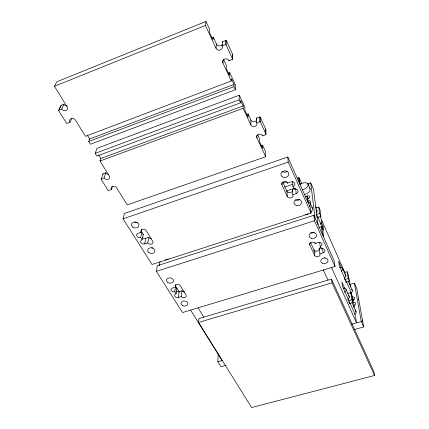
<?xml version="1.0" encoding="UTF-8"?>
<svg xmlns="http://www.w3.org/2000/svg" width="429" height="429" viewBox="0 0 429 429"><rect width="100%" height="100%" fill="white"/><g stroke="black" fill="none" stroke-linecap="round" stroke-linejoin="round"><path stroke-width="0.64" d="M265.669 134.111L265.53 129.81L265.819 129.285L260.113 116.94L256.59 118.007L256.644 122.828A3.126 2.746 -0.8 0 1 254.928 126.41A3.126 2.746 -0.8 0 1 250.858 124.919L250.868 120.082L248.064 114.044L246.176 114.731M248.064 114.044L248.032 117.144L244.862 110.344L244.916 107.271L239.302 95.19L96.97 148.327L95.206 153.341L96.884 156.043L240.54 102.821L240.61 100.472L243.163 105.952L243.109 108.323L250.858 124.919M240.54 102.821L239.146 99.839L239.302 95.19M211.47 37.913L213.293 37.189L212.977 39.876L209.363 32.105L209.706 29.467L205.99 21.45L56.794 81.778L54.435 86.299L67.187 106.837A3.266 2.703 25.2 0 1 66.082 110.5A3.266 2.703 25.2 0 1 61.738 108.977L58.811 110.13L58.65 110.666L66.57 123.193L67.133 123.338L70.04 122.217A3.212 2.649 23.4 0 1 71.15 118.624A3.212 2.649 23.4 0 1 75.44 120.125L85.489 136.304L231.279 80.984L231.408 78.722L234.052 84.411L89.629 138.985L88.696 141.463L90.406 144.224L235.365 89.747L235.564 85.183L229.735 72.619L228.512 73.086M235.365 89.747L233.944 86.696L234.052 84.411M226.11 365.272L220.967 366.704L217.852 361.76L218.264 353.823M231.279 80.984L222.919 63.047A3.298 3.057 6.4 0 1 224.63 59.041A3.298 3.057 6.4 0 1 228.968 60.704L232.196 59.454L232.754 54.628L226.292 40.503L222.522 41.693L222.152 45.887A3.341 3.132 9.9 0 1 220.436 49.984A3.341 3.132 9.9 0 1 216.044 48.289L205.4 25.456L205.99 21.45M232.196 59.454L232.518 59.041L232.716 54.499M229.735 72.619L229.558 75.509L226.153 68.195L226.356 65.342L223.557 59.304M228.968 60.704L229 60.157M232.475 58.805L226.121 44.884L226.442 40.696M222.152 45.887L225.413 44.605L225.788 40.406M222.919 63.047L223.177 59.942M198.547 322.426L198.879 318.602L331.504 279.07L373.847 371.535L374.565 375.472L251.651 407.55L198.547 322.426L332.025 282.813L331.504 279.07M216.044 48.289L216.489 44.074L213.293 37.189M176.255 288.309A2.612 1.936 6 0 1 176.855 288.036L176.11 293.795A2.638 1.947 5.9 0 0 174.882 296.337A2.638 1.947 5.9 0 0 178.389 297.415L181.295 296.525L181.987 290.755A2.612 1.941 5.5 0 0 184.76 291.956M178.389 297.415L179.107 291.645L181.987 290.755M176.11 293.795L174.78 291.677L175.734 284.577M159.374 265.589L160.028 261.652M156.387 271.359L157.352 265.696L313.824 215.304L334.153 260.816L334.995 266.489L182.518 312.548L156.387 271.359L314.489 220.758L313.824 215.304M140.846 232.089A2.788 2.177 10.6 0 0 141.838 231.928L143.307 234.282L142.165 239.8A2.799 2.161 9.9 0 0 140.964 242.642A2.799 2.161 9.9 0 0 144.707 243.844L147.742 242.841L148.82 237.307A2.767 2.156 9.5 0 0 151.249 238.647M144.707 243.844L145.817 238.304L148.82 237.307M142.165 239.8L140.68 237.435L141.838 231.928M140.68 237.435A2.821 2.188 10.5 0 1 136.905 236.218A2.821 2.188 10.5 0 1 138.106 233.338L141.162 232.309L141.817 229.215M123.059 218.833L124.426 213.422L287.779 157.003L310.424 207.695L311.057 213.106L152.027 264.489L123.059 218.833L288.186 162.103L287.779 157.003M98.783 155.164L100.831 158.473L99.978 161.02L109.325 176.051A3.008 2.429 16.2 0 1 108.156 179.279A3.008 2.429 16.2 0 1 104.124 177.928L101.33 178.941L101.147 179.376L108.162 190.471L111.465 189.613L112.425 186.32M104.124 177.928L105.754 172.753A2.976 2.413 16.4 0 0 108.398 174.271M101.18 179.445L103.024 173.745L105.754 172.753M70.04 122.217L71.756 118.313M61.738 108.977L63.969 104.279A3.228 2.681 25.6 0 0 67.155 106.001M58.848 110.114L61.111 105.411L63.969 104.279M58.671 110.703L61.111 105.411M103.024 173.745L102.842 174.26M54.435 86.299L205.4 25.456M88.696 141.463L233.944 86.696M95.206 153.341L239.146 99.839M100.831 158.473L243.163 105.952M99.978 161.02L243.109 108.323M256.644 122.828L259.776 121.702L260.392 121.954L266.001 134.272L265.728 134.706L262.628 135.811A3.089 2.681 -1.6 0 0 258.607 134.347A3.089 2.681 -1.6 0 0 256.896 137.854L265.696 156.698L127.263 204.896L116.618 187.779A2.971 2.381 14.8 0 0 112.634 186.449A2.971 2.381 14.8 0 0 111.465 189.613M261.299 145.592L262.527 145.158L265.54 151.635L265.696 156.698M282.781 183.06L286.588 181.778M297.377 178.142L299.131 177.847L301.882 184.02M281.95 184.969A2.96 2.456 -4 0 1 283.666 181.757A2.96 2.456 -4 0 1 287.484 183.108L290.889 181.96A2.965 2.451 -4.8 0 1 294.696 183.306A2.965 2.451 -4.8 0 1 292.953 186.508L294.144 189.13A2.944 2.418 -5 0 1 297.924 190.46A2.944 2.418 -5 0 1 296.182 193.618L292.809 194.739A2.933 2.402 -4.3 0 1 291.093 197.866A2.933 2.402 -4.3 0 1 287.328 196.557L281.95 184.969L281.826 183.001M284.524 187.071L292.755 184.309M286.636 190.9L294.24 188.363M307.539 183.923L310.703 182.867L313.524 189.345L318.077 224.828M282.738 182.148L286.942 191.243A2.901 2.386 -4.4 0 0 290.664 192.546A2.901 2.386 -4.4 0 0 292.364 189.436L294.031 188.878M305.368 196.616L307.228 196.005A2.697 1.496 -23.7 0 1 309.942 196.702A2.697 1.496 -23.7 0 1 307.577 199.077L307.759 199.49M305.378 196.868L307.373 196.332L305.496 196.949M307.829 198.665L308.338 198.498A2.671 0.381 71.6 0 0 308.381 198.809M315.701 208.033L318.752 207.041L320.072 210.044L320.94 216.457L317.24 217.642M316.516 214.43L319.61 213.433L318.752 207.041M318.849 227.526L321.396 226.721L322.753 229.783L323.697 236.711L322.318 233.628L321.396 226.721M321.798 226.582L323.064 226.18L321.46 222.554M309.867 245.131A2.799 2.177 -5.2 0 1 311.567 242.278A2.799 2.177 -5.2 0 1 315.138 243.484L318.377 242.471A2.805 2.177 -5.8 0 1 321.938 243.672A2.805 2.177 -5.8 0 1 320.216 246.519L321.273 248.852A2.788 2.15 -5.9 0 1 324.812 250.037A2.788 2.15 -5.9 0 1 323.091 252.847L319.878 253.834A2.772 2.134 -5.4 0 1 318.173 256.617A2.772 2.134 -5.4 0 1 314.65 255.443L309.867 245.131L309.663 243.27M314.65 255.443L314.007 249.823A2.746 2.124 -5.5 0 0 317.492 250.986A2.746 2.124 -5.5 0 0 319.176 248.219L321.085 247.63M344.047 272.667L347.12 271.745L348.278 274.388L349.431 281.167L345.704 282.266M344.53 279.617L348.262 278.512L349.431 281.167M349.292 284.647L354.418 283.135L356.735 288.449L363.695 326.957L354.054 329.644M347.442 293.468L350.638 292.54L351.823 295.216M348.214 300.868L351.866 299.817L353.067 302.509L349.426 303.555M353.174 300.498L353.641 300.364A2.461 0.306 72.6 0 1 353.668 300.509M217.852 361.76L222.286 360.516M351.759 324.185L361.266 321.519L363.695 326.957M175.118 285.253L179.36 292.052M190.669 310.167L222.12 360.564M87.403 135.387L89.629 138.985M198.134 307.909L203.732 317.015M300.429 184.207L299.598 182.346L299.126 182.175L298.643 177.713M257.652 134.674L259.556 138.76L259.609 141.978L262.607 148.407L262.527 145.158M310.628 242.508L315.111 252.22M323.241 269.814L328.008 280.126M332.025 282.813L374.565 375.472M331.445 267.326L356.563 322.839L355.148 314.527L350.085 303.276M354.188 306.96L353.652 305.77A2.461 1.711 -22.1 0 0 355.716 303.389A2.461 1.711 -22.1 0 0 353.072 302.359L354.569 305.716M355.41 309.695L355.936 310.869M345.989 289.21L349.479 297.013M351.898 302.413L356.193 312.012M288.186 162.103L311.057 213.106M314.489 220.758L334.995 266.489M344.862 288.722L341.854 282.019L342.567 286.572L348.343 299.41L349.774 303.453L349.63 302.547M310.317 203.384L312.414 208.086M352.89 300.734L352.74 300.397A2.44 1.678 -22.1 0 0 354.783 298.048A2.44 1.678 -22.1 0 0 352.166 297.045A2.461 0.306 72.6 0 0 353.26 300.525M308.333 202.118L307.781 200.879A2.724 1.528 -23.7 0 1 310.317 201.126A2.724 1.528 -23.7 0 1 309.717 203.132M346.316 281.419L351.496 293.098L353.067 302.509M316.253 214.516L317.594 217.53L317.439 216.334L323.627 230.282L323.064 226.18M346.262 282.1L339.269 265.54L338.604 261.309L341.527 267.916M307.228 196.005L308.548 198.976M352.166 297.045L353.748 300.606M315.508 206.199L316.312 208.033M320.088 216.591L345.163 273.429M348.67 281.376L350.016 284.432L350.439 286.921M342.599 268.291L346.069 276.153M348.209 280.995L352.482 290.669M299.764 184.39A5.936 3.212 -23.8 0 1 308.033 184.025L310.054 188.631M319.61 213.433L320.94 216.457M354.418 283.135L361.266 321.519M353.952 307.534L353.652 305.77A2.504 0.316 72.7 0 1 354.107 305.727M347.12 271.745L348.262 278.512M350.638 292.54L351.866 299.817M322.517 248.482L323.091 252.847M321.182 248.144L321.273 248.852M319.68 242.321L320.216 246.519M319.176 248.219L319.878 253.834M310.703 182.867L315.074 218.104M315.009 242.433L315.138 243.484M307.255 196.251L307.963 202.504M299.163 177.901L299.614 182.373M295.699 188.32L296.182 193.618M294.026 187.805L294.085 188.465M294.117 188.798L294.144 189.13M292.53 181.58L292.953 186.508M292.364 189.436L292.809 194.739M287.435 182.448L287.484 183.108M286.942 191.243L287.328 196.557M265.808 129.247L265.969 134.154M262.618 135.5L262.628 135.811M260.29 117.138L260.392 121.954M259.642 116.897L259.733 121.713M256.869 135.387L256.896 137.854M324.828 257.706A3.609 2.772 -5.9 0 1 324.19 257.85M314.366 232.303A3.7 2.917 -5.6 0 1 310.644 232.695M174.78 291.677A2.654 1.968 6.3 0 1 171.246 290.589A2.654 1.968 6.3 0 1 172.474 288.015L175.402 287.098A2.665 1.984 6.1 0 1 176.646 284.502A2.665 1.984 6.1 0 1 180.191 285.601L186.047 295.061A2.633 1.947 5.5 0 1 184.792 297.597A2.633 1.947 5.5 0 1 181.295 296.525M179.107 291.645A2.612 1.936 6 0 1 176.04 291.044M175.541 285.929A2.628 1.963 6.4 0 1 175.327 285.987M222.426 44.364A3.298 3.105 10.2 0 1 216.489 44.074M222.522 41.693A3.298 3.105 10.2 0 1 222.769 42.535M225.413 44.605A0.542 0.509 7.8 0 1 226.121 44.884M256.757 119.557A3.089 2.724 -0.9 0 1 254.027 121.75A3.089 2.724 -0.9 0 1 250.868 120.082M256.59 118.007A3.089 2.724 -0.9 0 1 256.751 118.484M137.521 222.447A3.732 2.939 11.4 0 1 134.631 221.986M152.987 247.865A3.625 2.799 9.1 0 1 151.544 247.758M287.103 171.348A3.909 3.287 -4.4 0 1 282.185 171.686M299.544 199.635A3.813 3.116 -5.1 0 1 295.361 199.914M145.817 238.304A2.772 2.15 10 0 1 142.385 237.468M142.68 234.583A2.772 2.15 10 0 1 143.307 234.282M147.742 242.841A2.794 2.166 9.4 0 0 151.48 244.037A2.794 2.166 9.4 0 0 152.703 241.195L146.16 230.63A2.831 2.209 10.3 0 0 142.374 229.402A2.831 2.209 10.3 0 0 141.162 232.309M321.08 220.629A3.411 2.006 -23.3 0 1 320.19 224.238M308.033 184.025A5.936 3.212 -23.8 0 1 302.461 189.934M309.416 187.891A5.909 3.234 -23.7 0 1 309.486 191.382A5.909 3.234 -23.7 0 1 304.52 194.541M316.302 209.829A3.443 1.979 -23.5 0 1 316.425 212.596M345.114 274.651A3.228 2.129 -22.5 0 1 344.187 278.239M345.881 280.523A3.223 2.134 -22.5 0 1 345.361 280.882M339.564 267.401A3.255 2.113 -22.6 0 1 342.637 268.372A3.255 2.113 -22.6 0 1 341.071 271.23M358.424 298.986A5.298 3.657 -22 0 1 358.408 300.048M308.027 201.941A6.172 3.48 -23.9 0 1 309.454 206.687M311.744 207.271A6.145 3.502 -23.9 0 1 310.773 212.205M308.242 213.803A6.145 3.502 -23.9 0 1 305.571 214.58M348.568 295.619A3.346 2.29 -22.6 0 1 347.624 299.453M349.367 301.753A3.335 2.295 -22.6 0 1 348.546 302.289M343.125 288.143A3.373 2.279 -22.8 0 1 346.064 289.398A3.373 2.279 -22.8 0 1 344.417 292.337M362.28 320.361A5.486 3.931 -22.1 0 1 362.269 321.498M168.393 258.805A5.883 3.153 -31.8 0 1 164.983 260.022M351.474 289.409A3.18 2.161 -22.2 0 1 350.804 293.141M355.099 310.569A3.293 2.322 -22.3 0 1 354.429 314.554M182.266 305.41A3.459 2.531 5.3 0 0 187.805 304A3.459 2.531 5.3 0 0 183.097 301.094A3.459 2.531 5.3 0 0 182.266 305.41M167.868 282.545A3.545 2.654 6.8 0 0 173.514 281.065A3.545 2.654 6.8 0 0 168.651 278.013A3.545 2.654 6.8 0 0 167.868 282.545M322.737 263.326A3.647 2.783 -5.8 0 0 328.035 260.489A3.647 2.783 -5.8 0 0 322.426 258.515A3.647 2.783 -5.8 0 0 322.737 263.326M311.197 238.208A3.738 2.933 -5.5 0 0 316.591 235.215A3.738 2.933 -5.5 0 0 310.821 233.145A3.738 2.933 -5.5 0 0 311.197 238.208M132.722 227.016A3.77 2.949 11.2 0 0 138.878 225.858A3.77 2.949 11.2 0 0 134.03 222.072A3.77 2.949 11.2 0 0 132.722 227.016M148.815 252.563A3.663 2.815 9 0 0 154.837 251.464A3.663 2.815 9 0 0 150.171 247.865A3.663 2.815 9 0 0 148.815 252.563M282.808 177.027A3.952 3.309 -4.3 0 0 288.797 174.12A3.952 3.309 -4.3 0 0 282.931 171.294A3.952 3.309 -4.3 0 0 282.808 177.027M296.117 205.394A3.856 3.132 -5 0 0 301.641 202.193A3.856 3.132 -5 0 0 295.651 199.989A3.856 3.132 -5 0 0 296.117 205.394"/></g></svg>
